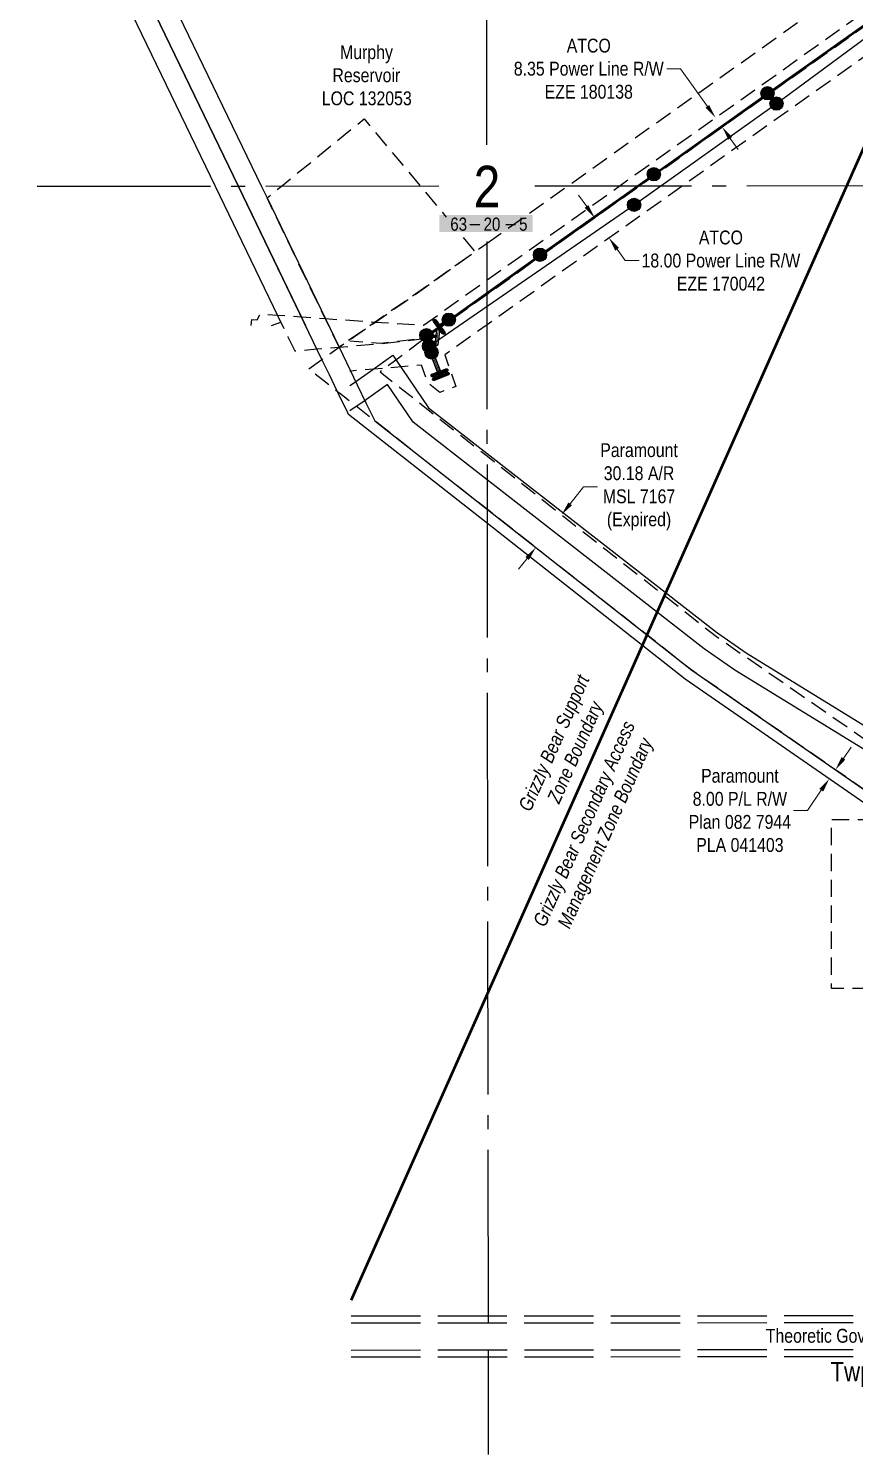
# Model space of a CAD drawing. Extents: x 502021 to 516972, y 6026865 to 6037901.
# Drawn here: x 505359 to 505955, y 6029528 to 6030558 of the extents above; entities that cross this region are included whole.
import ezdxf
from ezdxf.enums import TextEntityAlignment as Align

# ---------------------------------------------------------------- set-up
doc = ezdxf.new("R2010")
doc.units = 0
doc.header["$LTSCALE"] = 5
doc.header["$PDSIZE"] = 0.5
for name, pattern in [('DASHDOT2', [12.7, 6.35, -3.175, 0, -3.175]), ('foc-ACCESSROAD', [3.75, 2.5, -1.25]), ('foc-FLOWLINE', [3.75, 2.5, -1.25]), ('foc-QUARTERLINE', [33, 25, -3, 2, -3]), ('foc-UNSURVEYED', [12.5, 10, -2.5]), ('POWERLINE5', [7.8, 2.4, -0.6, 0.6, -0.6, 0.6, -0.6, 2.4])]:
    doc.linetypes.add(name, pattern=pattern)
doc.layers.get('Defpoints').update_dxf_attribs({"color": 9})
for name, color, linetype in [('10', 1, 'Continuous'), ('9', 3, 'Continuous'), ('AS-POWER', 104, 'foc-POWER'), ('AS-POWER-EXISTING', 72, 'POWERLINE5'), ('AS-POWER-EXISTING-ANC', 72, 'Continuous'), ('AS-UNDERLAY-H', 141, 'Continuous'), ('AS-WILDLIFE', 131, 'DASHDOT2'), ('C-RW', 13, 'Continuous'), ('D-TXT', 6, 'Continuous'), ('F-AR', 190, 'foc-ACCESSROAD'), ('F-EZE', 190, 'foc-FLOWLINE'), ('F-RW', 190, 'Continuous'), ('F-WS', 190, 'foc-ACCESSROAD'), ('L-QSEC', 8, 'foc-QUARTERLINE'), ('L-ROAD-T', 7, 'Continuous'), ('L-SECLBL', 7, 'Continuous'), ('L-SECQ', 8, 'foc-QUARTERLINE'), ('L-USEC', 7, 'foc-UNSURVEYED')]:
    doc.layers.add(name, color=color, linetype=linetype)
for name, color, linetype, lineweight in [('F-EZE-T', 190, 'Continuous', 9), ('F-RW-T', 190, 'Continuous', 9), ('F-WS-T', 190, 'Continuous', 9)]:
    doc.layers.add(name, color=color, linetype=linetype, lineweight=lineweight)
doc.styles.add('240', font='ARIALN.TTF', dxfattribs={"height": 30})
doc.styles.add('80CG', font='ARIALN.TTF', dxfattribs={"height": 10})
doc.styles.add('80L', font='ARIALN.TTF', dxfattribs={"height": 10})
doc.styles.add('foc-LtypeFont', font='ARIALN.TTF', dxfattribs={"height": 7.35})
doc.styles.add('SIMPLEX', font='ARIALN.TTF')
doc.linetypes.add('foc-POWER', pattern='A,6,-1,["P",foc-LtypeFont,S=0.2,R=0,X=-0.625,Y=-0.75],-1.24,4', length=12.24)
doc.dimstyles.new('Compass 5 000', dxfattribs={"dimscale": 5, "dimtxt": 9, "dimasz": 2, "dimexe": 0.2, "dimexo": 0.0625, "dimgap": 0.5, "dimtad": 0, "dimtih": 1, "dimtoh": 1, "dimzin": 0, "dimdsep": 46, "dimtxsty": '80CG', "dimcen": 0.1, "dimse1": 1, "dimse2": 1, "dimclrd": 256, "dimclrt": 256, "dimaunit": 1, "dimadec": 4, "dimazin": 0, "dimtfac": 0.06, "dimtofl": 0, "dimtmove": 0, "dimatfit": 1, "dimfxl": 0.2, "dimtolj": 1, "dimtzin": 0, "dimlwd": -1, "dimarcsym": 0})

# ---------------------------------------------------------------- blocks, each defined once
blk = doc.blocks.new('*U464')
h = blk.add_hatch(color=255)
h.dxf.hatch_style = 1
edge = h.paths.add_edge_path()
edge.add_arc((-1.36, 3.46), 0.2, 21.513, 201.513, ccw=False)
edge.add_line((-1.18, 3.53), (0.11, 0.26))
edge.add_line((0.11, 0.26), (-0.26, 0.11))
edge.add_line((-0.26, 0.11), (-1.55, 3.39))
h = blk.add_hatch(color=255)
h.dxf.hatch_style = 1
edge = h.paths.add_edge_path()
edge.add_arc((-1.02, -0.4), 0.2, 111.513, 291.513, ccw=False)
edge.add_line((-1.1, -0.22), (0.11, 0.26))
edge.add_line((0.11, 0.26), (0.95, 0.59))
edge.add_arc((1.02, 0.4), 0.2, -68.487, 111.513, ccw=False)
edge.add_line((1.1, 0.22), (-0.95, -0.59))
at = {"color": 255, "flags": 128}
blk.add_lwpolyline([(-1.55, 3.39, -1), (-1.18, 3.53), (0.11, 0.26), (-0.26, 0.11)], format="xyb", close=True, dxfattribs=at)
at = {"color": 72, "const_width": 0.1, "flags": 128}
for points in [[(-1.36, 3.46), (0, 0)], [(-1.02, -0.4), (1.02, 0.4)]]:
    blk.add_lwpolyline(points, dxfattribs=at)
at = {"color": 255}
blk.add_lwpolyline([(-0.95, -0.59, -1), (-1.1, -0.22), (0.11, 0.26), (0.95, 0.59, -1), (1.1, 0.22)], format="xyb", close=True, dxfattribs=at)
blk = doc.blocks.new('*U465')
h = blk.add_hatch(color=255)
h.dxf.hatch_style = 1
edge = h.paths.add_edge_path()
edge.add_arc((-0.66, 0.88), 0.2, 36.5798, 216.5798, ccw=False)
edge.add_line((-0.49, 1), (0.28, -0.04))
edge.add_line((0.28, -0.04), (0.82, -0.76))
edge.add_arc((0.66, -0.88), 0.2, -143.4202, 36.5798, ccw=False)
edge.add_line((0.49, -1), (-0.82, 0.76))
h = blk.add_hatch(color=255)
h.dxf.hatch_style = 1
edge = h.paths.add_edge_path()
edge.add_arc((1.38, 1.03), 0.2, -53.4202, 126.5798, ccw=False)
edge.add_line((1.5, 0.87), (0.28, -0.04))
edge.add_line((0.28, -0.04), (0.04, 0.28))
edge.add_line((0.04, 0.28), (1.26, 1.19))
at = {"color": 255}
blk.add_lwpolyline([(-0.82, 0.76, -1), (-0.49, 1), (0.28, -0.04), (0.82, -0.76, -1), (0.49, -1)], format="xyb", close=True, dxfattribs=at)
at = {"color": 72, "const_width": 0.1, "flags": 128}
for points in [[(-0.66, 0.88), (0.66, -0.88)], [(1.38, 1.03), (0, 0)]]:
    blk.add_lwpolyline(points, dxfattribs=at)
at = {"color": 255, "flags": 128}
blk.add_lwpolyline([(1.26, 1.19, -1), (1.5, 0.87), (0.28, -0.04), (0.04, 0.28)], format="xyb", close=True, dxfattribs=at)
blk = doc.blocks.new('*U466')
h = blk.add_hatch(color=255)
h.dxf.hatch_style = 1
edge = h.paths.add_edge_path()
edge.add_arc((-1.58, 0.21), 0.2, 82.5714, 262.5714, ccw=False)
edge.add_line((-1.56, 0.4), (-0.17, 0.22))
edge.add_line((-0.17, 0.22), (-0.22, -0.17))
edge.add_line((-0.22, -0.17), (-1.61, 0.01))
h = blk.add_hatch(color=255)
h.dxf.hatch_style = 1
edge = h.paths.add_edge_path()
edge.add_arc((-0.14, -1.09), 0.2, 172.5714, 352.5714, ccw=False)
edge.add_line((-0.34, -1.06), (-0.17, 0.22))
edge.add_line((-0.17, 0.22), (-0.06, 1.12))
edge.add_arc((0.14, 1.09), 0.2, -7.4286, 172.5714, ccw=False)
edge.add_line((0.34, 1.06), (0.06, -1.12))
at = {"color": 255, "flags": 128}
blk.add_lwpolyline([(-1.61, 0.01, -1), (-1.56, 0.4), (-0.17, 0.22), (-0.22, -0.17)], format="xyb", close=True, dxfattribs=at)
at = {"color": 72, "const_width": 0.1, "flags": 128}
for points in [[(-1.58, 0.21), (0, 0)], [(-0.14, -1.09), (0.14, 1.09)]]:
    blk.add_lwpolyline(points, dxfattribs=at)
at = {"color": 255}
blk.add_lwpolyline([(0.06, -1.12, -1), (-0.34, -1.06), (-0.17, 0.22), (-0.06, 1.12, -1), (0.34, 1.06)], format="xyb", close=True, dxfattribs=at)
blk = doc.blocks.new('*U467')
h = blk.add_hatch(color=255)
h.dxf.hatch_style = 1
edge = h.paths.add_edge_path()
edge.add_arc((-1.15, 2.95), 0.2, 21.2586, 201.2586, ccw=False)
edge.add_line((-0.96, 3.02), (0.11, 0.26))
edge.add_line((0.11, 0.26), (-0.26, 0.11))
edge.add_line((-0.26, 0.11), (-1.33, 2.87))
h = blk.add_hatch(color=255)
h.dxf.hatch_style = 1
edge = h.paths.add_edge_path()
edge.add_arc((-1.03, -0.4), 0.2, 111.2586, 291.2586, ccw=False)
edge.add_line((-1.1, -0.21), (0.11, 0.26))
edge.add_line((0.11, 0.26), (0.95, 0.59))
edge.add_arc((1.03, 0.4), 0.2, -68.7414, 111.2586, ccw=False)
edge.add_line((1.1, 0.21), (-0.95, -0.59))
at = {"color": 255, "flags": 128}
blk.add_lwpolyline([(-1.33, 2.87, -1), (-0.96, 3.02), (0.11, 0.26), (-0.26, 0.11)], format="xyb", close=True, dxfattribs=at)
at = {"color": 72, "const_width": 0.1, "flags": 128}
for points in [[(-1.15, 2.95), (0, 0)], [(-1.03, -0.4), (1.03, 0.4)]]:
    blk.add_lwpolyline(points, dxfattribs=at)
at = {"color": 255}
blk.add_lwpolyline([(-0.95, -0.59, -1), (-1.1, -0.21), (0.11, 0.26), (0.95, 0.59, -1), (1.1, 0.21)], format="xyb", close=True, dxfattribs=at)
blk = doc.blocks.new('POWERPOLE')
h = blk.add_hatch(color=255)
edge = h.paths.add_edge_path()
edge.add_arc((0, 0), 0.96, 0, 360)
at = {"linetype": 'Continuous'}
for p, q in [((0.68, -0.68), (-0.68, 0.68)), ((-0.68, -0.68), (0.68, 0.68))]:
    blk.add_line(p, q, dxfattribs=at)
blk.add_circle((0, 0), 0.96, dxfattribs=at)
blk = doc.blocks.new('L-SECLBL')
at = {"layer": '9', "color": 7}
for p, q in [((-5.1, -27.8), (-12.3, -27.8)), ((20.7, -27.8), (13.5, -27.8))]:
    blk.add_line(p, q, dxfattribs=at)
at = {"layer": '10', "color": 2, "style": 'SIMPLEX'}
blk.add_attdef('SEC', text='', height=30, dxfattribs=at).set_placement((0, 0), align=Align.MIDDLE)
at = {"layer": '10', "color": 5, "style": '80L'}
blk.add_attdef('TWP', text='', height=9.5, dxfattribs=at).set_placement((-14.4, -27.4), align=Align.MIDDLE_RIGHT)
blk.add_attdef('RGE', text='', height=9.5, dxfattribs=at).set_placement((3.6, -27.4), align=Align.MIDDLE_CENTER)
blk.add_attdef('MER', text='', height=9.5, dxfattribs=at).set_placement((23.2, -27.4), align=Align.MIDDLE_LEFT)
blk = doc.blocks.new('*D588')
at = {"layer": 'Defpoints', "color": 0, "transparency": 16777216}
for p in [(505743.5, 6030207.3), (505797.9, 6030164.4), (505779.2, 6030140.7)]:
    blk.add_point(p, dxfattribs=at)
at = {"layer": 'F-EZE-T', "transparency": 16777216}
for p, q in [((505749.7, 6030215.1), (505759.3, 6030227.4)), ((505759.3, 6030227.4), (505769.3, 6030227.4)), ((505718.6, 6030175.7), (505712.4, 6030167.8))]:
    blk.add_line(p, q, dxfattribs=at)
for points in [[(505748.4, 6030216.1), (505751, 6030214.1), (505743.5, 6030207.3)], [(505717.3, 6030176.7), (505719.9, 6030174.6), (505724.8, 6030183.5)]]:
    blk.add_solid(points, dxfattribs=at)
at = {"layer": 'F-EZE-T', "transparency": 16777216, "insert": (505799.4, 6030227.4), "char_height": 10, "attachment_point": 5, "style": '80CG'}
blk.add_mtext('\\A1;Paramount\\P30.18 A/R\\PMSL 7167\\P(Expired)', dxfattribs=at)
blk = doc.blocks.new('*D625')
at = {"layer": 'Defpoints', "color": 0, "transparency": 16777216}
for p in [(505944.8, 6030558.2), (505949.7, 6030551.4), (505859.4, 6030487.3)]:
    blk.add_point(p, dxfattribs=at)
at = {"layer": 'F-RW-T', "transparency": 16777216}
for p, q in [((505829.4, 6030529.4), (505819.4, 6030529.4)), ((505848.8, 6030502.2), (505829.4, 6030529.4)), ((505865.2, 6030479.1), (505871, 6030471))]:
    blk.add_line(p, q, dxfattribs=at)
for points in [[(505850.1, 6030503.2), (505847.4, 6030501.3), (505854.6, 6030494.1)], [(505866.6, 6030480.1), (505863.9, 6030478.2), (505859.4, 6030487.3)]]:
    blk.add_solid(points, dxfattribs=at)
at = {"layer": 'F-RW-T', "transparency": 16777216, "insert": (505763.1, 6030529.4), "char_height": 10, "attachment_point": 5, "style": '80CG'}
blk.add_mtext('\\A1;ATCO\\P8.35 Power Line R/W\\PEZE 180138', dxfattribs=at)
blk = doc.blocks.new('*D674')
at = {"layer": 'Defpoints', "color": 0, "transparency": 16777216}
for p in [(505790.8, 6030438.5), (505801.2, 6030423.8), (505777.8, 6030407.1)]:
    blk.add_point(p, dxfattribs=at)
at = {"layer": 'F-RW-T', "transparency": 16777216}
for p, q in [((505761.6, 6030430), (505755.8, 6030438.1)), ((505783.6, 6030399), (505789.4, 6030390.8)), ((505789.4, 6030390.8), (505799.4, 6030390.8))]:
    blk.add_line(p, q, dxfattribs=at)
for points in [[(505762.9, 6030430.9), (505760.2, 6030429), (505767.3, 6030421.8)], [(505784.9, 6030400), (505782.2, 6030398), (505777.8, 6030407.1)]]:
    blk.add_solid(points, dxfattribs=at)
at = {"layer": 'F-RW-T', "transparency": 16777216, "insert": (505858.5, 6030390.8), "char_height": 10, "attachment_point": 5, "style": '80CG'}
blk.add_mtext('\\A1;ATCO\\P18.00 Power Line R/W\\PEZE 170042', dxfattribs=at)
blk = doc.blocks.new('*D675')
at = {"layer": 'Defpoints', "color": 0, "transparency": 16777216}
for p in [(505937.7, 6030025.4), (505933.2, 6030018.9), (505936.7, 6030016.4)]:
    blk.add_point(p, dxfattribs=at)
at = {"layer": 'F-RW-T', "transparency": 16777216}
for p, q in [((505946.9, 6030031.2), (505952.6, 6030039.4)), ((505931, 6030008.2), (505920.9, 6029993.6)), ((505920.9, 6029993.6), (505910.9, 6029993.6))]:
    blk.add_line(p, q, dxfattribs=at)
for points in [[(505945.6, 6030032.2), (505948.3, 6030030.3), (505941.2, 6030023)], [(505929.6, 6030009.2), (505932.4, 6030007.3), (505936.7, 6030016.4)]]:
    blk.add_solid(points, dxfattribs=at)
at = {"layer": 'F-RW-T', "transparency": 16777216, "insert": (505872.2, 6029993.6), "char_height": 10, "attachment_point": 5, "style": '80CG'}
blk.add_mtext('\\A1;Paramount\\P8.00 P/L R/W\\PPlan 082 7944\\PPLA 041403', dxfattribs=at)

msp = doc.modelspace()

# ---------------------------------------------------------------- hatches: boundary and pattern name
at = {"layer": 'AS-UNDERLAY-H'}
h = msp.add_hatch(color=256, dxfattribs=at)
h.dxf.hatch_style = 1
h.paths.add_polyline_path([(505655.261, 6030423.669), (505722.61, 6030423.669), (505722.61, 6030411.559), (505655.261, 6030411.559)])

# ---------------------------------------------------------------- linework, layer by layer
at = {"layer": 'AS-POWER', "flags": 128}
for points in [[(505645.898, 6030336.87), (505662.074, 6030348.157), (505727.882, 6030395.031), (505810.052, 6030453.209), (505892.142, 6030511.72), (505974.021, 6030569.747), (505998.868, 6030589.194), (506012.497, 6030597.401), (506073.164, 6030640.156), (506138.282, 6030686.387), (506266.451, 6030768.173)], [(505647.808, 6030329.033), (505795.805, 6030431.138), (505898.651, 6030504.24), (506003.246, 6030581.938), (506023.977, 6030593.069), (506150.908, 6030683.24), (506268.385, 6030765.31)]]:
    msp.add_lwpolyline(points, dxfattribs=at)
at = {"layer": 'AS-WILDLIFE', "const_width": 1.999, "flags": 128}
msp.add_lwpolyline([(505591.546, 6029639.772), (505963.436, 6030476.522), (505963.436, 6031221.227), (506048.03, 6031140.426), (506093.511, 6031096.984), (506596.952, 6030615.935)], dxfattribs=at)
at = {"layer": 'C-RW'}
for points in [[(505590.684, 6030300.556), (505592.557, 6030301.879), (505605.414, 6030310.959), (505621.718, 6030322.474), (505624.106, 6030318.947), (505628.2, 6030312.901), (505647.374, 6030284.582), (505687.527, 6030253.268), (505855.224, 6030122.484), (505876.814, 6030107.539), (506016.423, 6030021.626), (506075.828, 6029996.491), (506075.804, 6029961.323), (506488.189, 6029985.869), (506658.906, 6029711.323)], [(506643.638, 6029701.743), (506525.913, 6029891.427), (506487.511, 6029952.816), (506477.754, 6029968.882), (506057.882, 6029942.178), (506057.849, 6029985.624), (506057.837, 6029987.825), (506012.719, 6030006.97), (506010.582, 6030007.819), (505868.507, 6030094.998), (505846.309, 6030110.412), (505687.552, 6030234.222), (505636.287, 6030274.203), (505617.875, 6030301.395), (505599.164, 6030288.181), (505593.091, 6030283.893), (505590.708, 6030282.21)]]:
    msp.add_lwpolyline(points, dxfattribs=at)
at = {"layer": 'F-AR', "flags": 128}
msp.add_lwpolyline([(505689.671, 6030403.376), (506307.731, 6030842.856), (506329.825, 6030821.752), (505689.719, 6030366.596), (505644.748, 6030334.619), (505612.394, 6030310.41), (505613.615, 6030309.449), (505626.787, 6030299.084), (505689.872, 6030249.438), (505855.404, 6030119.171), (506015.064, 6030008.588), (506015.076, 6029987.052), (506060.196, 6029987.078), (506060.22, 6029943.631), (506060.229, 6029928.61), (506060.265, 6029865.131), (505938.319, 6029865.063), (505938.25, 6029987.009), (505974.053, 6029987.029), (505983.37, 6029987.035), (505983.366, 6029993.828), (505979.243, 6029996.684), (505966.912, 6030005.224), (505837.46, 6030094.879), (505689.923, 6030210.985), (505608.551, 6030275.021), (505596.302, 6030284.66), (505583.13, 6030295.026), (505581.719, 6030296.136), (505576.486, 6030300.255), (505570.833, 6030304.7), (505560.781, 6030312.614), (505570.453, 6030319.493), (505582.848, 6030328.306), (505631.275, 6030361.853), (505689.671, 6030403.376)], dxfattribs=at)
at = {"layer": 'F-EZE', "flags": 128}
for points in [[(505519.449, 6030343.869), (505519.802, 6030348.303), (505523.807, 6030347.984), (505525.894, 6030352.365), (505538.37, 6030351.468), (505555.627, 6030350.228), (505572.87, 6030348.988), (505608.346, 6030346.437), (505643.825, 6030344.203), (505689.705, 6030376.827), (506297.474, 6030808.989), (506290.914, 6030831.799), (506281.031, 6030864.445), (506282.954, 6030866.493), (506288.244, 6030861.438), (506296.07, 6030835.465), (506304.568, 6030807.396), (506310.127, 6030811.344), (506311.829, 6030808.956), (505689.719, 6030366.596), (505644.748, 6030334.619), (505612.906, 6030330.902), (505590.642, 6030332.553)], [(505533.94, 6030343.88), (505540.82, 6030346.39), (505545.893, 6030335.874), (505550.835, 6030325.629), (505566.836, 6030326.992), (505582.847, 6030328.324), (505612.905, 6030330.911), (505644.748, 6030334.619), (505689.719, 6030366.596), (506302.31, 6030802.188), (506329.825, 6030821.752), (506343.071, 6030809.096), (505689.748, 6030344.542), (505659.087, 6030322.74), (505667.085, 6030299.836), (505655.493, 6030295.584), (505647.029, 6030302.246), (505642.222, 6030315.351), (505630.538, 6030314.355), (505616.226, 6030313.136), (505607.752, 6030312.413), (505591.194, 6030311.003), (505590.67, 6030310.958)]]:
    msp.add_lwpolyline(points, dxfattribs=at)
at = {"layer": 'F-RW'}
for points in [[(505407.304, 6030692.219), (505526.832, 6030444.425), (505530.826, 6030436.147), (505582.848, 6030328.306), (505595.971, 6030301.102), (505602.489, 6030287.588), (505608.551, 6030275.021), (505689.923, 6030210.985), (505837.46, 6030094.879), (505966.912, 6030005.224)], [(505542.028, 6030343.885), (505493.541, 6030444.399), (505380.29, 6030679.182)], [(505962.357, 6029998.648), (505832.708, 6030088.444), (505689.936, 6030200.799), (505589.631, 6030279.735), (505589.085, 6030280.867), (505582.477, 6030294.565), (505581.719, 6030296.136), (505575.874, 6030308.255), (505570.453, 6030319.493), (505510.192, 6030444.412), (505393.802, 6030685.703)], [(505393.802, 6030685.703), (505510.193, 6030444.412), (505558.68, 6030343.897)]]:
    msp.add_lwpolyline(points, dxfattribs=at)
at = {"layer": 'F-WS', "flags": 128}
msp.add_lwpolyline([(505672.453, 6030407.565), (505681.018, 6030397.223), (505631.275, 6030361.853), (505582.848, 6030328.306), (505530.826, 6030436.147), (505541.015, 6030444.436), (505600.927, 6030493.209), (505641.592, 6030444.516), (505660.243, 6030422.185)], dxfattribs=at)
at = {"layer": 'L-QSEC'}
for p, q in [((505690.691, 6029623.467), (505689.669, 6030404.555)), ((505690.816, 6029528.365), (505690.717, 6029603.929))]:
    msp.add_line(p, q, dxfattribs=at)
at = {"layer": 'L-SECQ', "flags": 128}
for points in [[(505689.578, 6030474.555), (505688.564, 6031248.73)], [(505654.975, 6030444.53), (504881.96, 6030443.967)], [(506497.251, 6030445.143), (505724.257, 6030444.58)]]:
    msp.add_lwpolyline(points, dxfattribs=at)
at = {"layer": 'L-USEC', "flags": 128}
for points in [[(505591.561, 6029628.425), (505690.685, 6029628.495), (506498.493, 6029629.086)], [(505591.568, 6029623.398), (505690.688, 6029623.467), (506498.496, 6029624.059)], [(505591.593, 6029603.825), (505690.719, 6029603.929), (506390.972, 6029604.674)], [(505591.6, 6029598.798), (505690.725, 6029598.902), (506390.977, 6029599.647)]]:
    msp.add_lwpolyline(points, dxfattribs=at)

# ---------------------------------------------------------------- block references
at = {"layer": 'AS-POWER-EXISTING', "xscale": 4.999999999999871, "yscale": 4.999999999999871, "zscale": 4.999999999999871}
for p in [(505892.142, 6030511.72), (505898.651, 6030504.24), (505810.052, 6030453.209), (505795.805, 6030431.138), (505727.882, 6030395.031), (505662.074, 6030348.157), (505645.898, 6030336.87), (505647.808, 6030329.033), (505649.549, 6030324.461)]:
    msp.add_blockref('POWERPOLE', p, dxfattribs=at)
at = {"layer": 'AS-POWER-EXISTING', "color": 2, "xscale": 4.999999999999877, "yscale": 4.999999999999877, "zscale": 4.999999999999877}
for p in [(505892.142, 6030511.72), (505898.651, 6030504.24), (505810.052, 6030453.209), (505795.805, 6030431.138), (505727.882, 6030395.031), (505662.074, 6030348.157), (505645.898, 6030336.87), (505647.808, 6030329.033), (505649.549, 6030324.461)]:
    msp.add_blockref('POWERPOLE', p, dxfattribs=at)
at = {"layer": 'AS-POWER-EXISTING-ANC', "linetype": 'Continuous', "xscale": 4.997366099999893, "yscale": 4.997366099999893, "zscale": 4.997366099999893}
for name, p in [('*U465', (505655.16, 6030343.026)), ('*U466', (505653.813, 6030335.838)), ('*U464', (505656.367, 6030307.164)), ('*U467', (505655.277, 6030309.738))]:
    msp.add_blockref(name, p, dxfattribs=at)
at = {"layer": 'L-SECLBL'}
msp.add_blockref('L-SECLBL', (505689.62, 6030444.555), dxfattribs=at).add_auto_attribs({'SEC': '2', 'TWP': '63', 'RGE': '20', 'MER': '5'})

# ---------------------------------------------------------------- texts
at = {"layer": 'AS-WILDLIFE', "char_height": 9.99473, "attachment_point": 5, "rotation": 66.037488, "style": '240'}
for s, width, insert in [('{\\fArial Narrow|b0|i1|c0|p34;Grizzly Bear Support\\PZone Boundary}', 144.70437, (505746.881, 6030038.452)), ('{\\fArial Narrow|b0|i1|c0|p34;Grizzly Bear Secondary Access \\PManagement Zone Boundary}', 160.52974, (505768.59, 6029980.083))]:
    msp.add_mtext_dynamic_manual_height_columns(s, width=width, gutter_width=45, heights=[0], dxfattribs=dict(at, insert=insert))
at = {"layer": 'D-TXT', "color": 3, "insert": (505937.568, 6029595.156), "char_height": 14, "attachment_point": 1, "rotation": 0.533721, "style": '80L'}
msp.add_mtext_dynamic_manual_height_columns('Twp. 62', width=63.17874, gutter_width=47.525, heights=[0], dxfattribs=at)
at = {"layer": 'F-WS-T', "insert": (505570.488, 6030546.389), "char_height": 9.99473, "attachment_point": 1, "style": '80L'}
msp.add_mtext_dynamic_manual_height_columns('\\pi13.048;Murphy\\P\\pi7.5286;Reservoir\\P\\pi-0.12424;LOC 132053', width=63.31965, gutter_width=50, heights=[0], dxfattribs=at)
at = {"layer": 'L-ROAD-T', "style": '80L'}
msp.add_text('Theoretic Government Road Allowance (Correction Line)', height=9.99473, dxfattribs=at).set_placement((506034.994, 6029614.103), align=Align.MIDDLE_CENTER)

# ---------------------------------------------------------------- dimensions: what is measured, and where the dimension line sits
at = {"layer": 'F-EZE-T'}
dim = msp.add_linear_dim(base=(505743.476, 6030207.254), p1=(505779.214, 6030140.716), p2=(505797.882, 6030164.439), angle=51.798723, text='Paramount\\P30.18 A/R\\PMSL 7167\\P(Expired)', dimstyle='Compass 5 000', dxfattribs=at)
dim.commit()
dim.dimension.update_dxf_attribs({"geometry": '*D588', "text_midpoint": (505799.388, 6030227.417), "dimtype": 161})
at = {"layer": 'F-RW-T'}
for base, p1, p2, angle, text, picture, middle in [((505859.42, 6030487.267), (505944.833, 6030558.239), (505949.67, 6030551.438), 305.414225, 'ATCO\\P8.35 Power Line R/W\\PEZE 180138', '*D625', (505763.108, 6030529.419)), ((505777.779, 6030407.138), (505790.772, 6030438.464), (505801.203, 6030423.793), 305.414575, 'ATCO\\P18.00 Power Line R/W\\PEZE 170042', '*D674', (505858.51, 6030390.838)), ((505936.684, 6030016.429), (505937.717, 6030025.444), (505933.162, 6030018.869), 235.294831, 'Paramount\\P8.00 P/L R/W\\PPlan 082 7944\\PPLA 041403', '*D675', (505872.169, 6029993.629))]:
    dim = msp.add_linear_dim(base=base, p1=p1, p2=p2, angle=angle, text=text, dimstyle='Compass 5 000', dxfattribs=at)
    dim.commit()
    dim.dimension.update_dxf_attribs({"geometry": picture, "text_midpoint": middle, "dimtype": 161})

doc.saveas('drawing.dxf')
